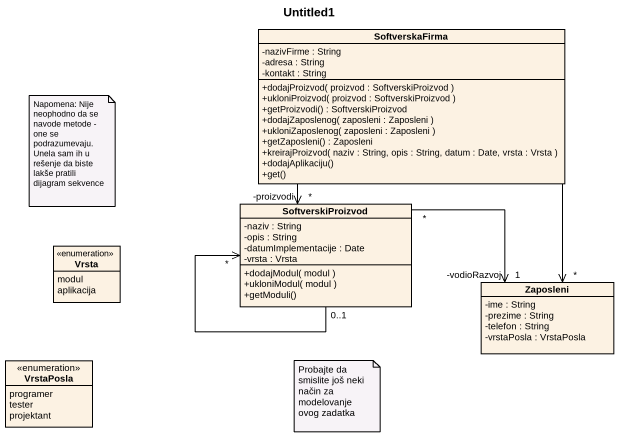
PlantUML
@startuml
title Untitled1
hide circle
hide empty members
skinparam classAttributeIconSize 0
class SoftverskaFirma {
  -nazivFirme : String
  -adresa : String
  -kontakt : String
  +dodajProizvod( proizvod : SoftverskiProizvod )
  +ukloniProizvod( proizvod : SoftverskiProizvod )
  +getProizvodi() : SoftverskiProizvod
  +dodajZaposlenog( zaposleni : Zaposleni )
  +ukloniZaposlenog( zaposleni : Zaposleni )
  +getZaposleni() : Zaposleni
  +kreirajProizvod( naziv : String, opis : String, datum : Date, vrsta : Vrsta )
  +dodajAplikaciju()
  +get()
}
class SoftverskiProizvod {
  -naziv : String
  -opis : String
  -datumImplementacije : Date
  -vrsta : Vrsta
  +dodajModul( modul )
  +ukloniModul( modul )
  +getModuli()
}
enum Vrsta {
  modul
  aplikacija
}
class Zaposleni {
  -ime : String
  -prezime : String
  -telefon : String
  -vrstaPosla : VrstaPosla
}
enum VrstaPosla {
  programer
  tester
  projektant
}
SoftverskaFirma --> "*\n-proizvodi" SoftverskiProizvod
SoftverskaFirma --> "*" Zaposleni
SoftverskiProizvod "0..1" --> "*" SoftverskiProizvod
SoftverskiProizvod "*" -right-> "-vodioRazvoj\n1" Zaposleni
note as N1
  Napomena: Nije neophodno da se navode metode - one se podrazumevaju. Unela sam ih u rešenje da biste lakše pratili dijagram sekvence
end note
note as N2
  Probajte da smislite još neki način za modelovanje ovog zadatka
end note
@enduml
